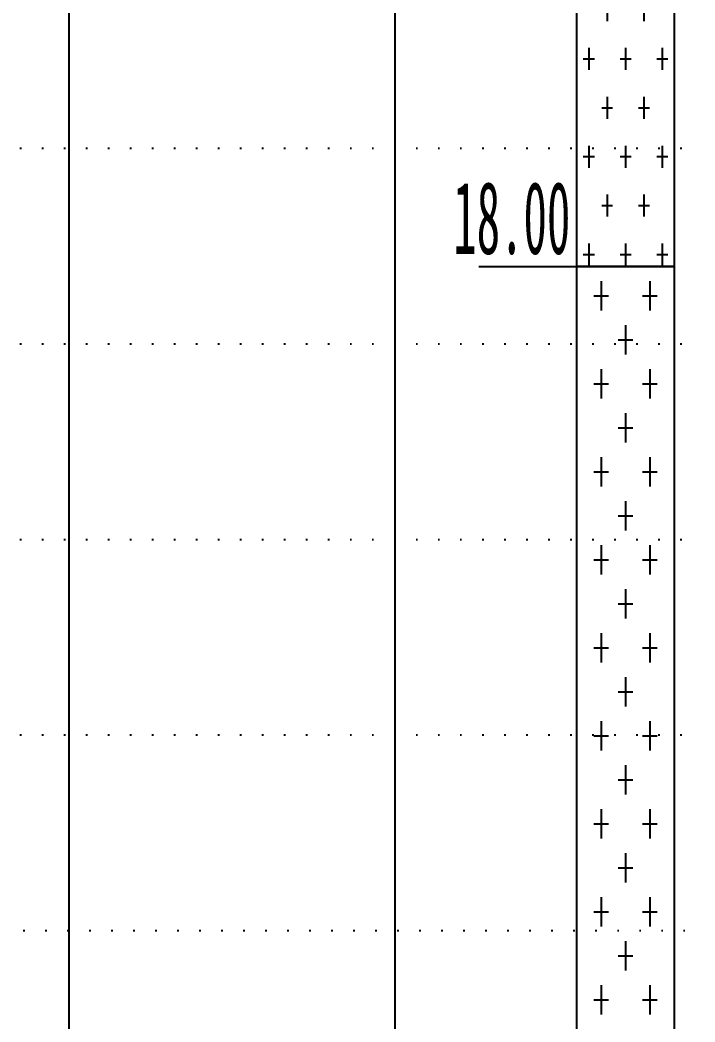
# Model space of a CAD drawing. Header units: millimetres. Extents: x -1499 to 6658, y -12483 to -6008.
# Drawn here: x 2073.2 to 2114.6, y -10906.7 to -10845.2 of the extents above; entities that cross this region are included whole.
import ezdxf

# ---------------------------------------------------------------- set-up
doc = ezdxf.new("R2010")
doc.units = ezdxf.units.MM
doc.linetypes.add('A-DOTLN01H', pattern=[0.125, 0, -0.125])
for name, color, linetype in [('CR-GRID', 56, 'A-DOTLN01H'), ('Layer', 7, 'Continuous'), ('수직그리드', 1, 'Continuous')]:
    doc.layers.add(name, color=color, linetype=linetype)
doc.styles.add('굴림체', font='굴림체')

# ---------------------------------------------------------------- blocks, each defined once
blk = doc.blocks.new('TB-14')
at = {"layer": 'Layer'}
for points in [[(-1, -9), (-1, -18), (1, -18), (1, -9), (-1, -9)], [(-0.375, -15.263), (-0.375, -15.488)], [(0.375, -15.263), (0.375, -15.488)], [(-0.75, -15.763), (-0.75, -15.988)], [(0, -15.763), (0, -15.988)], [(0.75, -15.763), (0.75, -15.988)], [(-0.863, -15.875), (-0.637, -15.875)], [(-0.112, -15.875), (0.113, -15.875)], [(0.638, -15.875), (0.863, -15.875)], [(-0.375, -16.263), (-0.375, -16.488)], [(0.375, -16.263), (0.375, -16.488)], [(-0.487, -16.375), (-0.263, -16.375)], [(0.263, -16.375), (0.488, -16.375)], [(-0.75, -16.763), (-0.75, -16.988)], [(0, -16.763), (0, -16.988)], [(0.75, -16.763), (0.75, -16.988)], [(-0.863, -16.875), (-0.637, -16.875)], [(-0.112, -16.875), (0.113, -16.875)], [(0.638, -16.875), (0.863, -16.875)], [(-0.375, -17.263), (-0.375, -17.487)], [(0.375, -17.263), (0.375, -17.487)], [(-0.487, -17.375), (-0.263, -17.375)], [(0.263, -17.375), (0.488, -17.375)], [(-0.75, -17.763), (-0.75, -17.988)], [(0, -17.763), (0, -17.988)], [(0.75, -17.763), (0.75, -17.988)], [(-0.863, -17.875), (-0.637, -17.875)], [(-0.112, -17.875), (0.113, -17.875)], [(0.638, -17.875), (0.863, -17.875)], [(-3, -18), (-1, -18)], [(-1, -18), (-1, -42.5), (1, -42.5), (1, -18), (-1, -18)], [(-0.5, -18.15), (-0.5, -18.45)], [(0.5, -18.15), (0.5, -18.45)], [(-0.65, -18.3), (-0.35, -18.3)], [(0.35, -18.3), (0.65, -18.3)], [(0, -18.6), (0, -18.9)], [(-0.15, -18.75), (0.15, -18.75)], [(-0.5, -19.05), (-0.5, -19.35)], [(0.5, -19.05), (0.5, -19.35)], [(-0.65, -19.2), (-0.35, -19.2)], [(0.35, -19.2), (0.65, -19.2)], [(0, -19.5), (0, -19.8)], [(-0.15, -19.65), (0.15, -19.65)], [(-0.5, -19.95), (-0.5, -20.25)], [(0.5, -19.95), (0.5, -20.25)], [(-0.65, -20.1), (-0.35, -20.1)], [(0.35, -20.1), (0.65, -20.1)], [(0, -20.4), (0, -20.7)], [(-0.15, -20.55), (0.15, -20.55)], [(-0.5, -20.85), (-0.5, -21.15)], [(0.5, -20.85), (0.5, -21.15)], [(-0.65, -21), (-0.35, -21)], [(0.35, -21), (0.65, -21)], [(0, -21.3), (0, -21.6)], [(-0.15, -21.45), (0.15, -21.45)], [(-0.5, -21.75), (-0.5, -22.05)], [(0.5, -21.75), (0.5, -22.05)], [(-0.65, -21.9), (-0.35, -21.9)], [(0.35, -21.9), (0.65, -21.9)], [(0, -22.2), (0, -22.5)], [(-0.15, -22.35), (0.15, -22.35)], [(-0.5, -22.65), (-0.5, -22.95)], [(0.5, -22.65), (0.5, -22.95)], [(-0.65, -22.8), (-0.35, -22.8)], [(0.35, -22.8), (0.65, -22.8)], [(0, -23.1), (0, -23.4)], [(-0.15, -23.25), (0.15, -23.25)], [(-0.5, -23.55), (-0.5, -23.85)], [(0.5, -23.55), (0.5, -23.85)], [(-0.65, -23.7), (-0.35, -23.7)], [(0.35, -23.7), (0.65, -23.7)], [(0, -24), (0, -24.3)], [(-0.15, -24.15), (0.15, -24.15)], [(-0.5, -24.45), (-0.5, -24.75)], [(0.5, -24.45), (0.5, -24.75)], [(-0.65, -24.6), (-0.35, -24.6)], [(0.35, -24.6), (0.65, -24.6)], [(0, -24.9), (0, -25.2)], [(-0.15, -25.05), (0.15, -25.05)], [(-0.5, -25.35), (-0.5, -25.65)], [(0.5, -25.35), (0.5, -25.65)], [(-0.65, -25.5), (-0.35, -25.5)], [(0.35, -25.5), (0.65, -25.5)]]:
    blk.add_lwpolyline(points, dxfattribs=at)
at = {"layer": 'Layer', "style": '굴림체'}
blk.add_text(' 18.00', height=0.7407, dxfattribs=at).set_placement((-4, -17.87))

msp = doc.modelspace()

# ---------------------------------------------------------------- linework, layer by layer
at = {"layer": 'CR-GRID', "linetype": 'A-DOTLN01H', "ltscale": 10}
for p, q in [((696.157, -10853.058), (2236.157, -10853.058)), ((696.157, -10865.058), (2236.157, -10865.058)), ((696.157, -10877.058), (2236.157, -10877.058)), ((696.157, -10889.058), (6196.157, -10889.058)), ((1436.157, -10901.058), (6196.157, -10901.058))]:
    msp.add_line(p, q, dxfattribs=at)
at = {"layer": '수직그리드'}
for p, q in [((2076.157, -10700.49), (2076.157, -11873.058)), ((2096.157, -10711.77), (2096.157, -11873.058))]:
    msp.add_line(p, q, dxfattribs=at)

# ---------------------------------------------------------------- block references
at = {"xscale": 3, "yscale": 6, "zscale": 3}
msp.add_blockref('TB-14', (2110.307, -10752.322), dxfattribs=at)

doc.saveas('drawing.dxf')
